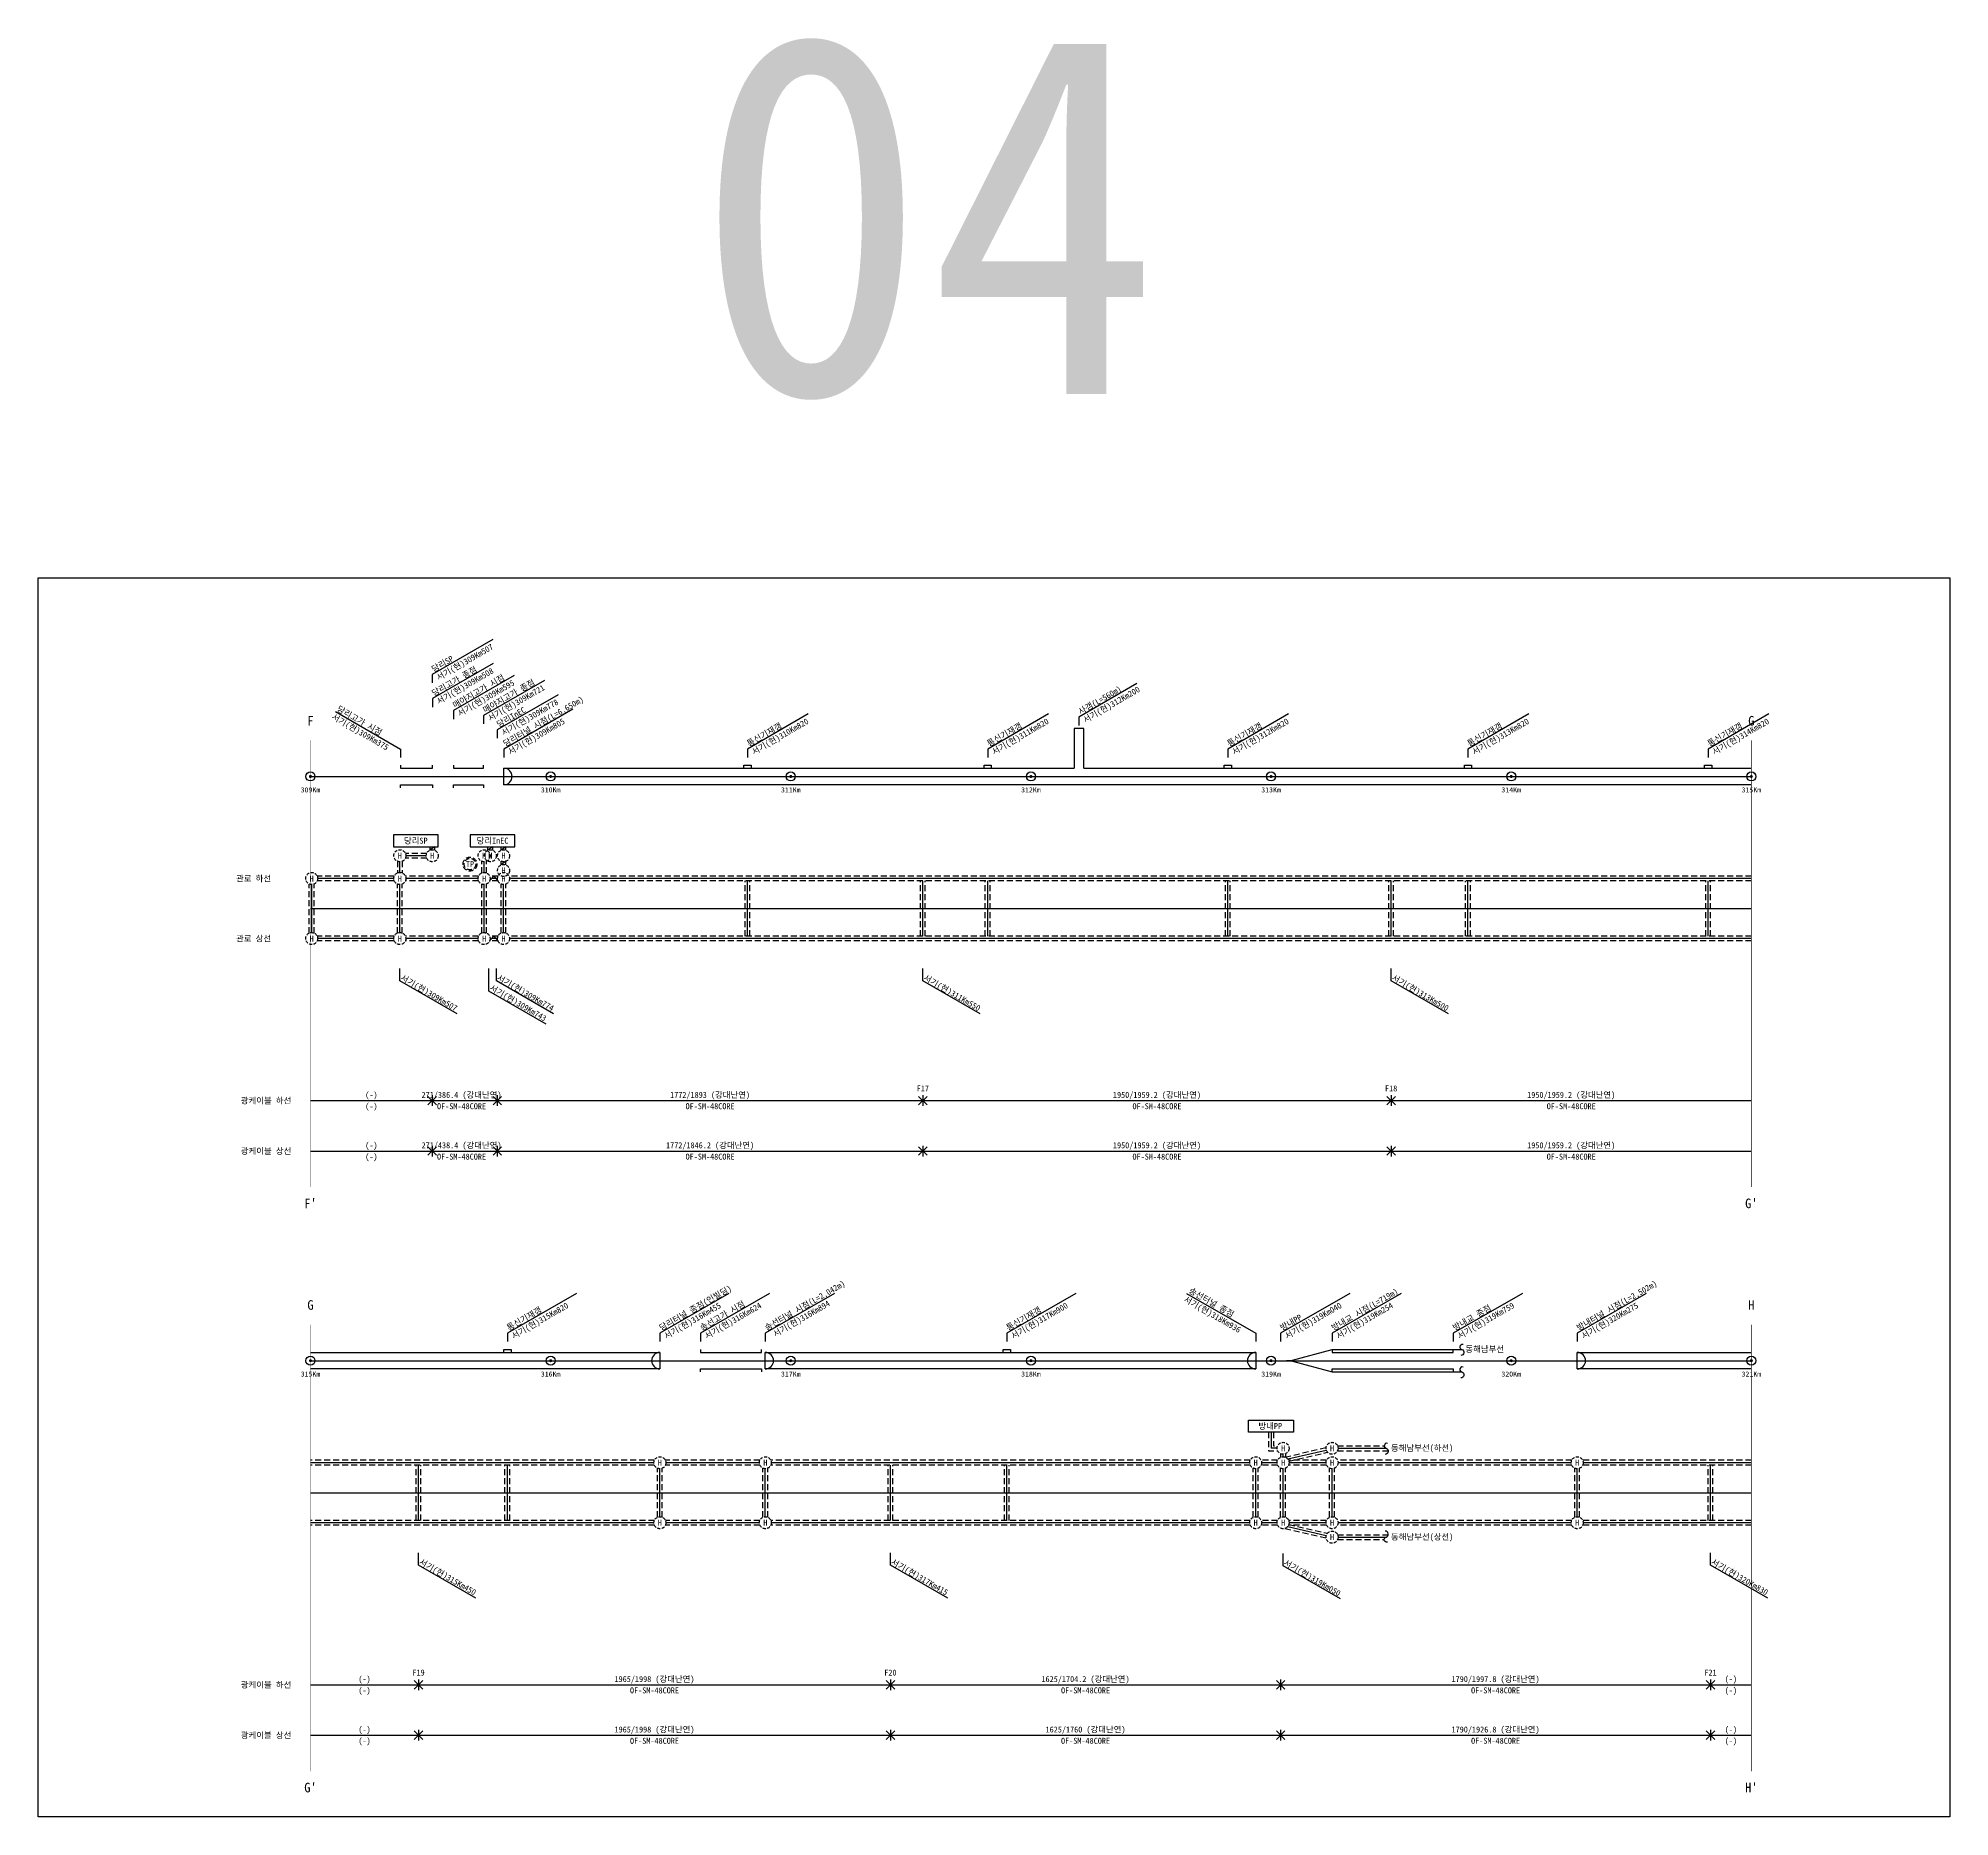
# Model space of a CAD drawing. Extents: x 2388 to 3184, y 0 to 741.
import ezdxf
from ezdxf.enums import TextEntityAlignment as Align

# ---------------------------------------------------------------- set-up
doc = ezdxf.new("R2010")
doc.units = 0
doc.header["$MEASUREMENT"] = 0
doc.linetypes.add('CENTER', pattern=[50.8, 31.75, -6.35, 6.35, -6.35])
doc.linetypes.add('HIDDEN', pattern=[0.375, 0.25, -0.125])
for name, color, linetype in [('TN-CABL', 4, 'Continuous'), ('TN-MACL', 6, 'Continuous'), ('TN-MACT', 6, 'Continuous'), ('TN-TABL-LIN1', 4, 'Continuous'), ('TN-TABL-LIN2', 1, 'Continuous'), ('TN-TABL-TEX2', 3, 'Continuous'), ('TN-TEXT', 3, 'Continuous'), ('TT-COMM-SYMB', 3, 'Continuous'), ('TX-BORD', 7, 'Continuous'), ('TX-PAPR', 2, 'Continuous'), ('TZ-BASE', 253, 'Continuous'), ('TZ-CABL', 4, 'Continuous'), ('TZ-LEAL', 253, 'Continuous'), ('TZ-LINE', 1, 'Continuous')]:
    doc.layers.add(name, color=color, linetype=linetype)
doc.layers.add('TX-LINE', color=6, linetype='Continuous', plot=False)
doc.styles.get("Standard").update_dxf_attribs({"font": 'GulimChe.ttf'})
doc.styles.add('굴림체', font='GulimChe.ttf')
doc.linetypes.add('ZIGZAG', pattern='A,0.0001,-0.2,[131,ltypeshp.shx,S=0.2,R=0,X=-0.2,Y=0],-0.4,[131,ltypeshp.shx,S=0.2,R=180,X=0.2,Y=0],-0.2', length=0.8001)

# ---------------------------------------------------------------- blocks, each defined once
blk = doc.blocks.new('XX')
at = {"layer": 'TN-TABL-LIN1'}
for points in [[(-1.77, 1.77), (1.77, -1.77)], [(1.77, 1.77), (-1.77, -1.77)]]:
    blk.add_lwpolyline(points, dxfattribs=at)

msp = doc.modelspace()

# ---------------------------------------------------------------- linework, layer by layer
at = {"layer": 'TN-CABL', "linetype": 'ZIGZAG', "ltscale": 5}
for p, q in [((2901.37, 160.25), (2901.37, 153.47)), ((2903.87, 153.47), (2901.37, 153.47)), ((2929.27, 153.47), (2949.27, 153.47)), ((2906.37, 149.97), (2906.37, 150.97)), ((2929.27, 116.47), (2949.27, 116.47))]:
    msp.add_line(p, q, dxfattribs=at)
at = {"layer": 'TN-CABL', "linetype": 'ByBlock', "ltscale": 10, "flags": 128}
for points in [[(2823.37, 436.74), (2823.37, 453.29), (2819.37, 453.29), (2819.37, 436.74)], [(2538.87, 437.99), (2538.87, 436.74), (2552.17, 436.74), (2552.17, 437.99)], [(2560.87, 437.99), (2560.87, 436.74), (2573.47, 436.74), (2573.47, 437.99)], [(2681.87, 436.74), (2681.87, 437.99), (2684.87, 437.99), (2684.87, 436.74)], [(2781.87, 436.74), (2781.87, 437.99), (2784.87, 437.99), (2784.87, 436.74)], [(2881.87, 436.74), (2881.87, 437.99), (2884.87, 437.99), (2884.87, 436.74)], [(2981.87, 436.74), (2981.87, 437.99), (2984.87, 437.99), (2984.87, 436.74)], [(3081.87, 436.74), (3081.87, 437.99), (3084.87, 437.99), (3084.87, 436.74)], [(3101.37, 429.84), (2581.87, 429.84), (2581.87, 436.74), (2819.37, 436.74)], [(2823.37, 436.74), (3101.37, 436.74)], [(2538.87, 428.59), (2538.87, 429.84), (2552.17, 429.84), (2552.17, 428.59)], [(2560.87, 428.59), (2560.87, 429.84), (2573.47, 429.84), (2573.47, 428.59)], [(2501.37, 193.42), (2646.87, 193.42), (2646.87, 186.52), (2501.37, 186.52)], [(2581.87, 193.42), (2581.87, 194.67), (2584.87, 194.67), (2584.87, 193.42)], [(2663.77, 194.67), (2663.77, 193.42), (2689.17, 193.42), (2689.17, 194.67)], [(2789.87, 193.42), (2789.87, 194.67), (2792.87, 194.67), (2792.87, 193.42)], [(2910.37, 190.14), (2926.77, 194.67)], [(2926.77, 194.67), (2926.77, 193.42), (2977.27, 193.42), (2977.27, 194.67)], [(2926.77, 194.67), (2980.77, 194.67)], [(3101.37, 186.52), (3028.87, 186.52), (3028.87, 193.42), (3101.37, 193.42)], [(2663.77, 185.27), (2663.77, 186.52), (2689.17, 186.52), (2689.17, 185.27)], [(2905.37, 189.97), (2910.37, 190.14)], [(2905.37, 189.97), (2910.37, 189.79)], [(2910.37, 189.79), (2926.77, 185.27), (2980.77, 185.27)], [(2926.77, 185.27), (2926.77, 186.52), (2977.27, 186.52), (2977.27, 185.27)]]:
    msp.add_lwpolyline(points, dxfattribs=at)
at = {"layer": 'TN-CABL', "linetype": 'HIDDEN', "ltscale": 10, "flags": 128}
for points in [[(2549.78, 401.27), (2540.87, 401.27)], [(2549.78, 399.27), (2540.87, 399.27)], [(2551.07, 404.05), (2551.07, 402.56)], [(2553.07, 404.05), (2551.07, 402.56)], [(2553.07, 404.05), (2553.07, 402.56)], [(2575.27, 402.56), (2575.27, 404.05)], [(2577.27, 404.05), (2575.27, 402.56)], [(2577.27, 402.56), (2577.27, 404.05)], [(2580.77, 402.56), (2580.77, 404.05)], [(2582.77, 404.05), (2580.77, 402.56)], [(2582.77, 402.56), (2582.77, 404.05)], [(2536.28, 391.79), (2504.17, 391.79)], [(2536.07, 390.79), (2504.37, 390.79)], [(2537.57, 397.98), (2537.57, 393.08)], [(2539.57, 397.98), (2539.57, 393.08)], [(2571.38, 391.79), (2540.87, 391.79)], [(2571.17, 390.79), (2541.07, 390.79)], [(2572.67, 393.08), (2572.67, 397.98)], [(2574.67, 393.08), (2574.67, 397.98)], [(2579.48, 391.79), (2575.97, 391.79)], [(2579.27, 390.79), (2576.17, 390.79)], [(2580.77, 396.44), (2580.77, 397.98)], [(2582.77, 397.98), (2580.77, 396.44)], [(2582.77, 396.44), (2582.77, 397.98)], [(3101.37, 391.79), (2584.07, 391.79)], [(3101.37, 390.79), (2584.27, 390.79)], [(2500.87, 368.08), (2500.87, 388.5)], [(2502.87, 368.08), (2502.87, 388.5)], [(2536.28, 389.79), (2504.17, 389.79)], [(2537.57, 368.08), (2537.57, 388.5)], [(2539.57, 368.08), (2539.57, 388.5)], [(2571.38, 389.79), (2540.87, 389.79)], [(2572.67, 368.08), (2572.67, 388.5)], [(2574.67, 368.08), (2574.67, 388.5)], [(2579.48, 389.79), (2575.97, 389.79)], [(2580.77, 368.08), (2580.77, 388.5)], [(2582.77, 368.08), (2582.77, 388.5)], [(3101.37, 389.79), (2584.07, 389.79)], [(2682.37, 366.79), (2682.37, 389.79)], [(2684.37, 366.79), (2684.37, 389.79)], [(2755.37, 366.79), (2755.37, 389.79)], [(2757.37, 366.79), (2757.37, 389.79)], [(2782.37, 366.79), (2782.37, 389.79)], [(2784.37, 366.79), (2784.37, 389.79)], [(2882.37, 366.79), (2882.37, 389.79)], [(2884.37, 366.79), (2884.37, 389.79)], [(2950.37, 366.79), (2950.37, 389.79)], [(2952.37, 366.79), (2952.37, 389.79)], [(2982.37, 366.79), (2982.37, 389.79)], [(2984.37, 366.79), (2984.37, 389.79)], [(3082.37, 366.79), (3082.37, 389.79)], [(3084.37, 366.79), (3084.37, 389.79)], [(2536.28, 366.79), (2504.17, 366.79)], [(2571.38, 366.79), (2540.87, 366.79)], [(2579.48, 366.79), (2575.97, 366.79)], [(3101.37, 366.79), (2584.07, 366.79)], [(2536.28, 364.79), (2504.17, 364.79)], [(2536.07, 365.79), (2504.37, 365.79)], [(2571.38, 364.79), (2540.87, 364.79)], [(2571.17, 365.79), (2541.07, 365.79)], [(2579.48, 364.79), (2575.97, 364.79)], [(2579.27, 365.79), (2576.17, 365.79)], [(3101.37, 364.79), (2584.07, 364.79)], [(3101.37, 365.79), (2584.27, 365.79)], [(2900.37, 160.25), (2900.37, 152.47), (2904.08, 152.47)], [(2902.37, 160.25), (2902.37, 154.47), (2904.08, 154.47)], [(2907.16, 149.84), (2924.29, 153.77)], [(2908.78, 148.16), (2924.87, 151.85)], [(2929.07, 154.47), (2948.5, 154.47)], [(2929.07, 152.47), (2950.17, 152.47)], [(2644.54, 148.47), (2501.37, 148.47)], [(2644.33, 147.47), (2501.37, 147.47)], [(2644.54, 146.47), (2501.37, 146.47)], [(2545.37, 123.47), (2545.37, 146.47)], [(2547.37, 123.47), (2547.37, 146.47)], [(2582.37, 123.47), (2582.37, 146.47)], [(2584.37, 123.47), (2584.37, 146.47)], [(2645.87, 124.76), (2645.87, 145.18)], [(2647.87, 124.76), (2647.87, 145.18)], [(2688.48, 148.47), (2649.12, 148.47)], [(2688.48, 146.47), (2649.12, 146.47)], [(2688.27, 147.47), (2649.33, 147.47)], [(2689.77, 124.76), (2689.77, 145.18)], [(2691.77, 124.76), (2691.77, 145.18)], [(2892.68, 148.47), (2693.07, 148.47)], [(2892.68, 146.47), (2693.07, 146.47)], [(2892.47, 147.47), (2693.27, 147.47)], [(2741.87, 123.47), (2741.87, 146.47)], [(2743.87, 123.47), (2743.87, 146.47)], [(2893.97, 124.76), (2893.97, 145.18)], [(2895.97, 124.76), (2895.97, 145.18)], [(2904.08, 148.47), (2897.27, 148.47)], [(2904.08, 146.47), (2897.27, 146.47)], [(2903.87, 147.47), (2897.47, 147.47)], [(2905.37, 124.76), (2905.37, 145.18)], [(2907.37, 124.76), (2907.37, 145.18)], [(2924.48, 148.47), (2908.67, 148.47)], [(2924.48, 146.47), (2908.67, 146.47)], [(2924.27, 147.47), (2908.87, 147.47)], [(2925.77, 124.76), (2925.77, 145.18)], [(2927.77, 124.76), (2927.77, 145.18)], [(3026.58, 148.47), (2929.07, 148.47)], [(3026.58, 146.47), (2929.07, 146.47)], [(3026.37, 147.47), (2929.27, 147.47)], [(3027.87, 124.76), (3027.87, 145.18)], [(3029.87, 124.76), (3029.87, 145.18)], [(3101.37, 148.47), (3031.17, 148.47)], [(3101.37, 146.47), (3031.17, 146.47)], [(3101.37, 147.47), (3031.37, 147.47)], [(3083.37, 123.47), (3083.37, 146.47)], [(3085.37, 123.47), (3085.37, 146.47)], [(2644.58, 123.47), (2501.37, 123.47)], [(2644.37, 122.47), (2501.37, 122.47)], [(2644.58, 121.47), (2501.37, 121.47)], [(2688.48, 123.47), (2649.17, 123.47)], [(2688.48, 121.47), (2649.17, 121.47)], [(2688.27, 122.47), (2649.37, 122.47)], [(2892.68, 123.47), (2693.07, 123.47)], [(2892.68, 121.47), (2693.07, 121.47)], [(2892.47, 122.47), (2693.27, 122.47)], [(2904.08, 123.47), (2897.27, 123.47)], [(2904.08, 121.47), (2897.27, 121.47)], [(2903.87, 122.47), (2897.47, 122.47)], [(2907.16, 120.1), (2924.29, 116.17)], [(2924.48, 123.47), (2908.67, 123.47)], [(2924.48, 121.47), (2908.67, 121.47)], [(2908.78, 121.78), (2924.87, 118.09)], [(2924.27, 122.47), (2908.87, 122.47)], [(3026.58, 123.47), (2929.07, 123.47)], [(3026.58, 121.47), (2929.07, 121.47)], [(3026.37, 122.47), (2929.27, 122.47)], [(3101.37, 123.47), (3031.17, 123.47)], [(3101.37, 121.47), (3031.17, 121.47)], [(3101.37, 122.47), (3031.37, 122.47)], [(2929.07, 117.47), (2950.17, 117.47)], [(2929.07, 115.47), (2948.5, 115.47)]]:
    msp.add_lwpolyline(points, dxfattribs=at)
at = {"layer": 'TN-CABL', "linetype": 'ZIGZAG', "ltscale": 5}
for points in [[(2549.57, 400.27), (2541.07, 400.27)], [(2536.07, 390.79), (2504.37, 390.79)], [(2538.57, 393.29), (2538.57, 397.77)], [(2571.17, 390.79), (2541.07, 390.79)], [(2573.67, 393.29), (2573.67, 397.77)], [(3101.37, 390.79), (2584.27, 390.79)], [(2501.87, 368.29), (2501.87, 388.29)], [(2538.57, 368.29), (2538.57, 388.29)], [(2573.67, 368.29), (2573.67, 388.29)], [(2581.77, 368.29), (2581.77, 388.29)], [(2683.37, 366.79), (2683.37, 389.79)], [(2756.37, 366.79), (2756.37, 389.79)], [(2783.37, 366.79), (2783.37, 389.79)], [(2883.37, 366.79), (2883.37, 389.79)], [(2951.37, 366.79), (2951.37, 389.79)], [(2983.37, 366.79), (2983.37, 389.79)], [(3083.37, 366.79), (3083.37, 389.79)], [(2536.07, 365.79), (2504.37, 365.79)], [(2571.17, 365.79), (2541.07, 365.79)], [(3101.37, 365.79), (2584.27, 365.79)], [(2908.29, 149.08), (2924.38, 152.76)], [(2644.33, 147.47), (2501.37, 147.47)], [(2546.37, 123.47), (2546.37, 146.47)], [(2583.37, 123.47), (2583.37, 146.47)], [(2646.87, 124.97), (2646.87, 144.97)], [(2688.27, 147.47), (2649.33, 147.47)], [(2690.77, 124.97), (2690.77, 144.97)], [(2892.47, 147.47), (2693.27, 147.47)], [(2742.87, 123.47), (2742.87, 146.47)], [(2894.97, 124.97), (2894.97, 144.97)], [(2903.87, 147.47), (2897.47, 147.47)], [(2906.37, 124.97), (2906.37, 144.97)], [(2924.27, 147.47), (2908.87, 147.47)], [(2926.77, 124.97), (2926.77, 144.97)], [(3026.37, 147.47), (2929.27, 147.47)], [(3028.87, 124.97), (3028.87, 144.97)], [(3101.37, 147.47), (3031.37, 147.47)], [(3084.37, 123.47), (3084.37, 146.47)], [(2644.37, 122.47), (2501.37, 122.47)], [(2688.27, 122.47), (2649.37, 122.47)], [(2892.47, 122.47), (2693.27, 122.47)], [(2903.87, 122.47), (2897.47, 122.47)], [(2908.29, 120.86), (2924.38, 117.17)], [(2924.27, 122.47), (2908.87, 122.47)], [(3026.37, 122.47), (2929.27, 122.47)], [(3101.37, 122.47), (3031.37, 122.47)]]:
    msp.add_lwpolyline(points, dxfattribs=at)
at = {"layer": 'TN-CABL', "ltscale": 10, "flags": 128}
for points in [[(2575.97, 389.79), (2577.72, 391.79), (2579.48, 389.79)], [(2575.97, 364.79), (2577.72, 366.79), (2579.48, 364.79)]]:
    msp.add_lwpolyline(points, dxfattribs=at)
at = {"layer": 'TN-CABL', "linetype": 'ByBlock', "ltscale": 10, "flags": 128}
msp.add_lwpolyline([(2690.77, 193.42), (2894.97, 193.42), (2894.97, 186.52), (2690.77, 186.52)], close=True, dxfattribs=at)
for points in [[(2981.39, 196.73, 1.003507), (2980.77, 194.67, -0.877093), (2980.38, 192.16, 15.272448)], [(2981.39, 187.33, 1.003507), (2980.77, 185.27, -0.877093), (2980.38, 182.76, 15.272448)], [(2949.89, 155.53, 1.003507), (2949.27, 153.47, -0.877093), (2948.88, 150.96, 15.272448)], [(2949.89, 114.4, -1.003507), (2949.27, 116.47, 0.877093), (2948.88, 118.98, -15.272448)]]:
    msp.add_lwpolyline(points, format="xyb", dxfattribs=at)
at = {"layer": 'TN-CABL', "linetype": 'ByBlock', "ltscale": 10}
for centre, start, end in [((2581.87, 433.29), 270, 90), ((2646.87, 189.97), 90, 270), ((2690.77, 189.97), 270, 90), ((2894.97, 189.97), 90, 270), ((3028.87, 189.97), 270, 90)]:
    msp.add_arc(centre, 3.45, start, end, dxfattribs=at)
at = {"layer": 'TN-MACL', "linetype": 'CENTER', "ltscale": 0.8, "const_width": 0.2}
for points in [[(2501.37, 448.29), (2501.37, 262.29)], [(3101.37, 448.29), (3101.37, 262.29)], [(2501.37, 204.97), (2501.37, 18.97)], [(3101.37, 204.97), (3101.37, 18.97)]]:
    msp.add_lwpolyline(points, dxfattribs=at)
at = {"layer": 'TN-TABL-LIN1', "linetype": 'HIDDEN', "ltscale": 5}
for centre in [(2538.57, 400.27), (2552.07, 400.27), (2573.67, 400.27), (2576.27, 400.27), (2581.77, 400.27), (2501.87, 390.79), (2538.57, 390.79), (2573.67, 390.79), (2581.77, 394.15), (2581.77, 390.79), (2501.87, 365.79), (2538.57, 365.79), (2573.67, 365.79), (2581.77, 365.79), (2906.37, 153.47), (2926.77, 153.47), (2646.87, 147.47), (2690.77, 147.47), (2894.97, 147.47), (2906.37, 147.47), (2926.77, 147.47), (3028.87, 147.47), (2646.87, 122.47), (2690.77, 122.47), (2894.97, 122.47), (2906.37, 122.47), (2926.77, 122.47), (3028.87, 122.47), (2926.77, 116.47)]:
    msp.add_circle(centre, 2.5, dxfattribs=at)
at = {"layer": 'TN-TABL-LIN1', "linetype": 'HIDDEN', "ltscale": 8}
for radius in [2.9, 2.4]:
    msp.add_circle((2567.77, 396.79), radius, dxfattribs=at)
at = {"layer": 'TN-TABL-LIN2'}
for points in [[(2577.37, 490.33), (2552.07, 475.73), (2552.07, 472.23)], [(2577.47, 480.33), (2552.17, 465.73), (2552.17, 462.23)], [(2586.17, 475.33), (2560.87, 460.73), (2560.87, 457.23)], [(2598.77, 473.33), (2573.47, 458.73), (2573.47, 455.23)], [(2845.53, 472.01), (2821.37, 458.03), (2821.37, 454.53)], [(2604.47, 467.33), (2579.17, 452.73), (2579.17, 449.23)], [(2511.85, 460.33), (2538.87, 444.73), (2538.87, 441.23)], [(2610.63, 461.33), (2581.87, 444.73), (2581.87, 441.23)], [(2708.67, 459.33), (2683.37, 444.73), (2683.37, 441.23)], [(2808.67, 459.33), (2783.37, 444.73), (2783.37, 441.23)], [(2908.67, 459.33), (2883.37, 444.73), (2883.37, 441.23)], [(3008.67, 459.33), (2983.37, 444.73), (2983.37, 441.23)], [(3108.67, 459.33), (3083.37, 444.73), (3083.37, 441.23)], [(2562.43, 334.38), (2538.57, 348.16), (2538.57, 353.29)], [(2599.53, 330.16), (2575.67, 343.94), (2575.67, 353.29)], [(2602.63, 334.38), (2578.77, 348.16), (2578.77, 353.29)], [(2780.23, 334.38), (2756.37, 348.16), (2756.37, 353.29)], [(2975.23, 334.38), (2951.37, 348.16), (2951.37, 353.29)], [(2612.13, 218.01), (2583.37, 201.41), (2583.37, 197.91)], [(2675.63, 218.01), (2646.87, 201.41), (2646.87, 197.91)], [(2692.53, 218.01), (2663.77, 201.41), (2663.77, 197.91)], [(2719.53, 218.01), (2690.77, 201.41), (2690.77, 197.91)], [(2820.13, 218.01), (2791.37, 201.41), (2791.37, 197.91)], [(2866.22, 218.01), (2894.97, 201.41), (2894.97, 197.91)], [(2934.13, 218.01), (2905.37, 201.41), (2905.37, 197.91)], [(2955.53, 218.01), (2926.77, 201.41), (2926.77, 197.91)], [(3006.03, 218.01), (2977.27, 201.41), (2977.27, 197.91)], [(3057.63, 218.01), (3028.87, 201.41), (3028.87, 197.91)], [(2570.23, 91.07), (2546.37, 104.84), (2546.37, 109.97)], [(2766.73, 91.07), (2742.87, 104.84), (2742.87, 109.97)], [(2930.23, 90.72), (2906.37, 104.49), (2906.37, 109.62)], [(3108.23, 91.07), (3084.37, 104.84), (3084.37, 109.97)]]:
    msp.add_lwpolyline(points, dxfattribs=at)
at = {"layer": 'TN-TABL-LIN2', "const_width": 0.625}
for points in [[(2501.06, 433.29, 1), (2501.69, 433.29, 1)], [(2601.06, 433.29, 1), (2601.69, 433.29, 1)], [(2701.06, 433.29, 1), (2701.69, 433.29, 1)], [(2801.06, 433.29, 1), (2801.69, 433.29, 1)], [(2901.06, 433.29, 1), (2901.69, 433.29, 1)], [(3001.06, 433.29, 1), (3001.69, 433.29, 1)], [(3101.06, 433.29, 1), (3101.69, 433.29, 1)], [(2501.06, 189.97, 1), (2501.69, 189.97, 1)], [(2601.06, 189.97, 1), (2601.69, 189.97, 1)], [(2701.06, 189.97, 1), (2701.69, 189.97, 1)], [(2801.06, 189.97, 1), (2801.69, 189.97, 1)], [(2901.06, 189.97, 1), (2901.69, 189.97, 1)], [(3001.06, 189.97, 1), (3001.69, 189.97, 1)], [(3101.06, 189.97, 1), (3101.69, 189.97, 1)]]:
    msp.add_lwpolyline(points, format="xyb", close=True, dxfattribs=at)
at = {"layer": 'TN-TABL-LIN2'}
for points in [[(2535.88, 404.05), (2554.56, 404.05), (2554.56, 409.05), (2535.88, 409.05)], [(2567.84, 404.05), (2586.51, 404.05), (2586.51, 409.05), (2567.84, 409.05)], [(2910.71, 160.25), (2892.04, 160.25), (2892.04, 165.25), (2910.71, 165.25)]]:
    msp.add_lwpolyline(points, close=True, dxfattribs=at)
for centre in [(2501.37, 433.29), (2601.37, 433.29), (2701.37, 433.29), (2801.37, 433.29), (2901.37, 433.29), (3001.37, 433.29), (3101.37, 433.29), (2501.37, 189.97), (2601.37, 189.97), (2701.37, 189.97), (2801.37, 189.97), (2901.37, 189.97), (3001.37, 189.97), (3101.37, 189.97)]:
    msp.add_circle(centre, 1.88, dxfattribs=at)
at = {"layer": 'TX-BORD'}
for p, q in [((2552.07, 300.51), (2552.07, 296.07)), ((2579.17, 300.51), (2579.17, 296.07)), ((2756.37, 300.51), (2756.37, 296.07)), ((2951.37, 300.51), (2951.37, 296.07)), ((2552.07, 279.51), (2552.07, 275.07)), ((2579.17, 279.51), (2579.17, 275.07)), ((2756.37, 279.51), (2756.37, 275.07)), ((2951.37, 279.51), (2951.37, 275.07)), ((2546.37, 57.19), (2546.37, 52.75)), ((2742.87, 57.19), (2742.87, 52.75)), ((2905.37, 57.19), (2905.37, 52.75)), ((3084.37, 57.19), (3084.37, 52.75)), ((2546.37, 36.19), (2546.37, 31.75)), ((2742.87, 36.19), (2742.87, 31.75)), ((2905.37, 36.19), (2905.37, 31.75)), ((3084.37, 36.19), (3084.37, 31.75))]:
    msp.add_line(p, q, dxfattribs=at)
at = {"layer": 'TX-LINE'}
for points in [[(2501.37, 298.29), (2552.07, 298.29), (2579.17, 298.29), (2756.37, 298.29), (2951.37, 298.29), (3101.37, 298.29)], [(2501.37, 277.29), (2552.07, 277.29), (2579.17, 277.29), (2756.37, 277.29), (2951.37, 277.29), (3101.37, 277.29)], [(2501.37, 54.97), (2546.37, 54.97), (2742.87, 54.97), (2905.37, 54.97), (3084.37, 54.97), (3101.37, 54.97)], [(2501.37, 33.97), (2546.37, 33.97), (2742.87, 33.97), (2905.37, 33.97), (3084.37, 33.97), (3101.37, 33.97)]]:
    msp.add_lwpolyline(points, dxfattribs=at)
at = {"layer": 'TX-PAPR'}
msp.add_lwpolyline([(2388, 516), (3184, 516), (3184, 0), (2388, 0)], close=True, dxfattribs=at)
at = {"layer": 'TZ-BASE'}
for p, q in [((2501.37, 378.29), (3101.37, 378.29)), ((2501.37, 134.97), (3101.37, 134.97))]:
    msp.add_line(p, q, dxfattribs=at)
at = {"layer": 'TZ-CABL', "linetype": 'HIDDEN', "ltscale": 10, "flags": 128}
for points in [[(2790.37, 123.47), (2790.37, 146.47)], [(2792.37, 123.47), (2792.37, 146.47)]]:
    msp.add_lwpolyline(points, dxfattribs=at)
at = {"layer": 'TZ-CABL', "linetype": 'ZIGZAG', "ltscale": 5}
msp.add_lwpolyline([(2791.37, 123.47), (2791.37, 146.47)], dxfattribs=at)
at = {"layer": 'TZ-CABL', "linetype": 'ByBlock'}
for points in [[(2905.37, 151.18), (2905.37, 149.76)], [(2907.37, 151.18), (2907.37, 149.76)]]:
    msp.add_lwpolyline(points, dxfattribs=at)
at = {"layer": 'TZ-LEAL'}
for points in [[(2501.37, 298.29), (3101.37, 298.29)], [(2501.37, 277.29), (3101.37, 277.29)], [(2501.37, 54.97), (3101.37, 54.97)], [(2501.37, 33.97), (3101.37, 33.97)]]:
    msp.add_lwpolyline(points, dxfattribs=at)
at = {"layer": 'TZ-LINE', "flags": 128}
for points in [[(2501.37, 433.29), (3101.37, 433.29)], [(2501.37, 189.97), (3101.37, 189.97)]]:
    msp.add_lwpolyline(points, dxfattribs=at)

# ---------------------------------------------------------------- block references
at = {"layer": 'TN-TABL-LIN1'}
for p in [(2552.07, 298.29), (2579.17, 298.29), (2756.37, 298.29), (2951.37, 298.29), (2552.07, 277.29), (2579.17, 277.29), (2756.37, 277.29), (2951.37, 277.29), (2546.37, 54.97), (2742.87, 54.97), (2905.37, 54.97), (3084.37, 54.97), (2546.37, 33.97), (2742.87, 33.97), (2905.37, 33.97), (3084.37, 33.97)]:
    msp.add_blockref('XX', p, dxfattribs=at)

# ---------------------------------------------------------------- texts
at = {"layer": 'TN-MACT'}
for s, p in [('F', (2501.37, 453.29)), ('G', (3101.37, 453.29)), ("F'", (2501.37, 252.29)), ("G'", (3101.37, 252.29)), ('G', (2501.37, 209.97)), ('H', (3101.37, 209.97)), ("G'", (2501.37, 8.97)), ("H'", (3101.37, 8.97))]:
    msp.add_text(s, height=4, dxfattribs=at).set_placement(p, align=Align.BOTTOM_CENTER)
at = {"layer": 'TN-TABL-LIN1', "linetype": 'HIDDEN', "ltscale": 5}
for p in [(2538.57, 400.27), (2552.07, 400.27), (2573.67, 400.27), (2576.27, 400.27), (2581.77, 400.27), (2501.87, 390.79), (2538.57, 390.79), (2573.67, 390.79), (2581.77, 394.15), (2581.77, 390.79), (2501.87, 365.79), (2501.87, 365.79), (2538.57, 365.79), (2573.67, 365.79), (2581.77, 365.79), (2906.37, 153.47), (2926.77, 153.47), (2646.83, 147.47), (2690.77, 147.47), (2894.97, 147.47), (2906.37, 147.47), (2926.77, 147.47), (3028.87, 147.47), (2646.83, 122.47), (2690.77, 122.47), (2894.97, 122.47), (2894.97, 122.47), (2906.37, 122.47), (2906.37, 122.47), (2926.77, 122.47), (2926.77, 122.47), (3028.87, 122.47), (3028.87, 122.47), (2926.77, 116.47)]:
    msp.add_text('H', height=2.5, dxfattribs=at).set_placement(p, align=Align.MIDDLE)
at = {"layer": 'TN-TABL-TEX2'}
for s, p in [('동해남부선(하선)', (2964.29, 153.47)), ('동해남부선(상선)', (2964.29, 116.47))]:
    msp.add_text(s, height=2.5, dxfattribs=at).set_placement(p, align=Align.MIDDLE)
at = {"layer": 'TN-TEXT'}
for s, rotation, p in [('서기(현)309Km507', 30, (2554.69, 473.2)), ('당리SP', 30, (2552.69, 476.66)), ('당리고가 종점', 30, (2552.79, 466.66)), ('서기(현)309Km508', 30, (2554.79, 463.2)), ('매야지고가 시점', 30, (2561.49, 461.66)), ('서기(현)309Km595', 30, (2563.49, 458.2)), ('매야지고가 종점', 30, (2574.09, 459.66)), ('서기(현)309Km721', 30, (2576.09, 456.2)), ('사갱(L=560m)', 30, (2821.99, 458.96)), ('서기(현)312Km200', 30, (2823.99, 455.5)), ('당리고가 시점', 330, (2512.1, 460.76)), ('당리InEC', 30, (2579.79, 453.66)), ('서기(현)309Km778', 30, (2581.79, 450.2)), ('당리터널 시점(L=6,650m)', 30, (2582.49, 445.66)), ('서기(현)309Km375', 330, (2509.91, 457.41)), ('서기(현)309Km805', 30, (2584.49, 442.2)), ('통신기재갱', 30, (2683.99, 445.66)), ('서기(현)310Km820', 30, (2685.99, 442.2)), ('통신기재갱', 30, (2783.99, 445.66)), ('서기(현)311Km820', 30, (2785.99, 442.2)), ('통신기재갱', 30, (2883.99, 445.66)), ('서기(현)312Km820', 30, (2885.99, 442.2)), ('통신기재갱', 30, (2983.99, 445.66)), ('서기(현)313Km820', 30, (2985.99, 442.2)), ('통신기재갱', 30, (3083.99, 445.66)), ('서기(현)314Km820', 30, (3085.99, 442.2)), ('서기(현)309Km507', 330, (2538.53, 348.76)), ('서기(현)309Km774', 330, (2578.73, 348.76)), ('서기(현)311Km550', 330, (2756.33, 348.76)), ('서기(현)313Km500', 330, (2951.33, 348.76)), ('서기(현)309Km743', 330, (2575.63, 344.54)), ('당리터널 종점(인빌딩)', 30, (2647.49, 202.35)), ('송선터널 시점(L=2,042m)', 30, (2691.39, 202.35)), ('서기(현)318Km936', 330, (2864.76, 214.82)), ('송선터널 종점', 330, (2866.86, 218.44)), ('방내교 시점(L=719m)', 30, (2927.39, 202.35)), ('방내터널 시점(L=2,502m)', 30, (3029.49, 202.35)), ('통신기재갱', 30, (2583.99, 202.35)), ('서기(현)315Km820', 30, (2585.99, 198.88)), ('서기(현)316Km455', 30, (2649.49, 198.88)), ('송선고가 시점', 30, (2664.39, 202.35)), ('서기(현)316Km624', 30, (2666.39, 198.88)), (' 서기(현)316Km894', 30, (2693.39, 198.88)), ('통신기재갱', 30, (2791.99, 202.35)), ('서기(현)317Km900', 30, (2793.99, 198.88)), ('방내PP', 30, (2905.99, 202.35)), ('서기(현)319Km040', 30, (2907.99, 198.88)), ('서기(현)319Km254', 30, (2929.39, 198.88)), ('방내교 종점', 30, (2977.89, 202.35)), ('서기(현)319Km759', 30, (2979.89, 198.88)), ('서기(현)320Km275', 30, (3031.49, 198.88)), ('서기(현)315Km450', 330, (2546.33, 105.44)), ('서기(현)317Km415', 330, (2742.83, 105.44)), ('서기(현)319Km050', 330, (2906.33, 105.09)), ('서기(현)320Km830', 330, (3084.33, 105.44))]:
    msp.add_text(s, height=2.5, rotation=rotation, dxfattribs=at).set_placement(p)
for s, height, p in [('309Km', 2.083, (2501.37, 427.72)), ('310Km', 2.083, (2601.37, 427.72)), ('311Km', 2.083, (2701.37, 427.72)), ('312Km', 2.083, (2801.37, 427.72)), ('313Km', 2.083, (2901.37, 427.72)), ('314Km', 2.083, (3001.37, 427.72)), ('315Km', 2.083, (3101.37, 427.72)), ('당리SP', 2.5, (2545.22, 406.55)), ('당리InEC', 2.5, (2577.17, 406.55)), ('315Km', 2.083, (2501.37, 184.4)), ('316Km', 2.083, (2601.37, 184.4)), ('317Km', 2.083, (2701.37, 184.4)), ('318Km', 2.083, (2801.37, 184.4)), ('319Km', 2.083, (2901.37, 184.4)), ('320Km', 2.083, (3001.37, 184.4)), ('321Km', 2.083, (3101.37, 184.4)), ('방내PP', 2.5, (2901.03, 162.75))]:
    msp.add_text(s, height=height, dxfattribs=at).set_placement(p, align=Align.MIDDLE_CENTER)
for s, p in [('관로 하선', (2484.95, 390.79)), ('관로 상선', (2484.95, 365.79)), ('광케이블 하선', (2493.38, 298.29)), ('광케이블 상선', (2493.38, 277.29)), ('광케이블 하선', (2493.38, 54.97)), ('광케이블 상선', (2493.38, 33.97))]:
    msp.add_text(s, height=2.5, rotation=360, dxfattribs=at).set_placement(p, align=Align.MIDDLE_RIGHT)
at = {"layer": 'TN-TEXT', "style": '굴림체'}
for s, p in [('F17', (2756.37, 303.37)), ('F18', (2951.37, 303.37)), ('F19', (2546.37, 60.06)), ('F20', (2742.87, 60.06)), ('F21', (3084.37, 60.06))]:
    msp.add_text(s, height=2.5, dxfattribs=at).set_placement(p, align=Align.MIDDLE_CENTER)
for s, p in [('(-)', (2526.72, 301.93)), ('(-)', (2526.72, 297.21)), ('271/386.4 (강대난연)', (2564.27, 301.93)), ('OF-SM-48CORE', (2564.27, 297.21)), ('1772/1893 (강대난연)', (2667.77, 301.93)), ('OF-SM-48CORE', (2667.77, 297.21)), ('1950/1959.2 (강대난연)', (2853.87, 301.93)), ('OF-SM-48CORE', (2853.87, 297.21)), ('1950/1959.2 (강대난연)', (3026.37, 301.93)), ('OF-SM-48CORE', (3026.37, 297.21)), ('(-)', (2526.72, 280.93)), ('271/438.4 (강대난연)', (2564.27, 280.93)), ('1772/1846.2 (강대난연)', (2667.77, 280.93)), ('1950/1959.2 (강대난연)', (2853.87, 280.93)), ('1950/1959.2 (강대난연)', (3026.37, 280.93)), ('(-)', (2526.72, 276.21)), ('OF-SM-48CORE', (2564.27, 276.21)), ('OF-SM-48CORE', (2667.77, 276.21)), ('OF-SM-48CORE', (2853.87, 276.21)), ('OF-SM-48CORE', (3026.37, 276.21)), ('(-)', (2523.87, 58.61)), ('1965/1998 (강대난연)', (2644.62, 58.61)), ('1625/1704.2 (강대난연)', (2824.12, 58.61)), ('1790/1997.8 (강대난연)', (2994.87, 58.61)), ('(-)', (3092.87, 58.61)), ('(-)', (2523.87, 53.89)), ('OF-SM-48CORE', (2644.62, 53.89)), ('OF-SM-48CORE', (2824.12, 53.89)), ('OF-SM-48CORE', (2994.87, 53.89)), ('(-)', (3092.87, 53.89)), ('(-)', (2523.87, 37.61)), ('(-)', (2523.87, 32.89)), ('1965/1998 (강대난연)', (2644.62, 37.61)), ('OF-SM-48CORE', (2644.62, 32.89)), ('1625/1760 (강대난연)', (2824.12, 37.61)), ('OF-SM-48CORE', (2824.12, 32.89)), ('1790/1926.8 (강대난연)', (2994.87, 37.61)), ('OF-SM-48CORE', (2994.87, 32.89)), ('(-)', (3092.87, 37.61)), ('(-)', (3092.87, 32.89))]:
    msp.add_text(s, height=2.5, dxfattribs=at).set_placement(p, align=Align.TOP_CENTER)
at = {"layer": 'TN-TEXT'}
msp.add_text('동해남부선', height=2.5, dxfattribs=at).set_placement((2982.3, 194.8), align=Align.MIDDLE_LEFT)
at = {"layer": 'TT-COMM-SYMB'}
msp.add_text('TP', height=2.5, dxfattribs=at).set_placement((2567.77, 396.79), align=Align.MIDDLE)
at = {"layer": 'TX-PAPR'}
msp.add_text('04', height=150, dxfattribs=at).set_placement((2758.33, 666.39), align=Align.MIDDLE)

doc.saveas('drawing.dxf')
